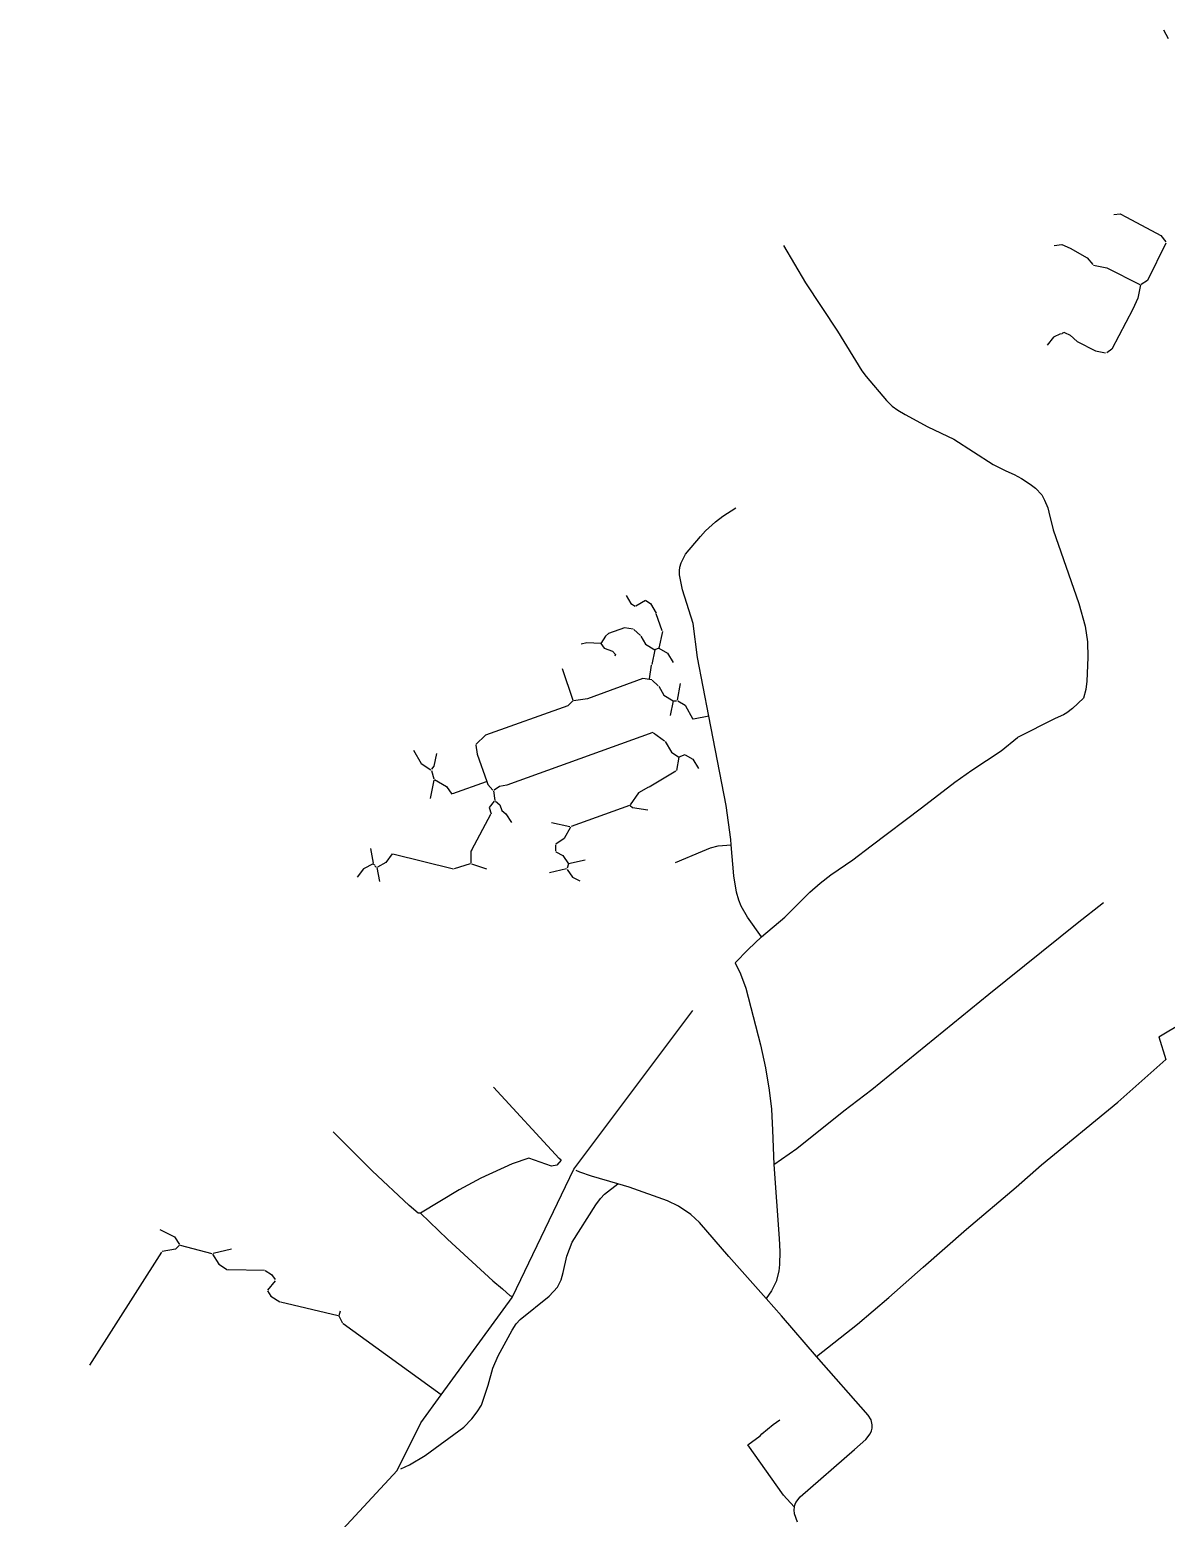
# Model space of a CAD drawing. Header units: metres. Extents: x 432891 to 477890, y 2556094 to 2581523.
# Drawn here: x 451192 to 452983, y 2575478 to 2577823 of the extents above; entities that cross this region are included whole.
import ezdxf

# ---------------------------------------------------------------- set-up
doc = ezdxf.new("R2010")
doc.units = ezdxf.units.M
doc.layers.add('W10_PIPE_DN200', color=8, linetype='Continuous')

msp = doc.modelspace()

# ---------------------------------------------------------------- linework, layer by layer
at = {"layer": 'W10_PIPE_DN200'}
for points in [[(452978.7, 2577823.4), (452985.9, 2577809.9)], [(452900.3, 2577532.3), (452910.3, 2577533.3), (452920.3, 2577528.3), (452974.3, 2577499.3), (452982.3, 2577489.3)], [(452379.7, 2577483.4), (452414.6, 2577424.6), (452465, 2577348.7), (452503.5, 2577285.8), (452510, 2577277), (452541.9, 2577239.2), (452551.2, 2577230.6), (452559.8, 2577224.2), (452571.3, 2577217.3), (452607.4, 2577197.8), (452648, 2577178.3), (452710.2, 2577138.5), (452730.1, 2577128.3), (452743.4, 2577122.5), (452754.6, 2577116.5), (452768.5, 2577107.5), (452777, 2577101), (452786.6, 2577090.6), (452791.2, 2577082.1), (452796.3, 2577070.1), (452797.8, 2577063.5), (452804.5, 2577035.7), (452844.9, 2576919.6), (452855.2, 2576883.8), (452859, 2576859.2), (452859.5, 2576834.4), (452857.7, 2576797.2), (452856, 2576783.8), (452852.6, 2576770.4)], [(452806.3, 2577483.3), (452818.3, 2577485.3), (452831.3, 2577479.3), (452858.3, 2577464.3), (452867.3, 2577453.3)], [(452982.3, 2577487.3), (452953.3, 2577428.3), (452943.3, 2577422.3)], [(452868.3, 2577452.3), (452889.3, 2577448.3), (452941.3, 2577422.3)], [(452942.3, 2577421.3), (452938.3, 2577400.3), (452930.3, 2577383.3), (452897.3, 2577320.3), (452889.3, 2577314.3)], [(452816.3, 2577344.3), (452805.3, 2577339.3), (452795.3, 2577326.3)], [(452819.6, 2577345.6), (452818, 2577344)], [(452822.3, 2577346.3), (452819.6, 2577345.6)], [(452822.3, 2577346.3), (452831.3, 2577342.3), (452842.3, 2577332.3), (452871.3, 2577317.3), (452887.3, 2577314.3)], [(452262.1, 2576742.1), (452244.3, 2576834.4), (452237.3, 2576888.1), (452220.7, 2576940.9), (452216.2, 2576964.5), (452216.2, 2576971.1), (452216.6, 2576976.6), (452218.5, 2576983.7), (452225.7, 2576997.1), (452248.9, 2577025.2), (452257.1, 2577034), (452272.5, 2577048.2), (452284.5, 2577057), (452305, 2577069.9)], [(452132.2, 2576932.2), (452139.2, 2576919.2), (452146.2, 2576915.2)], [(452162.2, 2576924.2), (452147.2, 2576915.2)], [(452163.2, 2576924.2), (452170.2, 2576919.2), (452179.2, 2576904.2)], [(452188.8, 2576876.2), (452179.5, 2576903.3)], [(452143.2, 2576879.2), (452129.2, 2576881.2), (452104.2, 2576872.2), (452099.2, 2576868.2), (452092.2, 2576856.2)], [(452154.5, 2576868.9), (452143.9, 2576878.6)], [(452155.2, 2576868.2), (452162.2, 2576855.2), (452177.2, 2576846.2)], [(452189.2, 2576875.2), (452183.2, 2576849.2)], [(452092.2, 2576856.2), (452070.2, 2576857.2), (452061.2, 2576855.2)], [(452092.2, 2576856.2), (452097.2, 2576849.2), (452110.2, 2576844.2), (452115.2, 2576839.2), (452114.2, 2576836.2)], [(452177.2, 2576846.2), (452172.2, 2576823.2)], [(452183.2, 2576849.2), (452177.2, 2576846.2)], [(452183.2, 2576849.2), (452197.2, 2576841.2), (452206.2, 2576826.2)], [(452031.2, 2576817.2), (452048.2, 2576767.2)], [(452169, 2576800.7), (452172.1, 2576822.2)], [(452168.9, 2576799.7), (452158.2, 2576801.2), (452071.2, 2576769.2), (452049.2, 2576766.2)], [(452172.2, 2576799.2), (452168.9, 2576799.7)], [(452172.9, 2576798.6), (452182.5, 2576789.9)], [(452183.2, 2576789.2), (452191.2, 2576775.2), (452206.2, 2576766.2)], [(452217.2, 2576793.2), (452212.2, 2576767.2)], [(452048.2, 2576766.2), (452040.2, 2576758.2), (451910.2, 2576712.2), (451895.2, 2576697.2)], [(452206.2, 2576766.2), (452201.2, 2576743.2)], [(452206.2, 2576766.2), (452211.2, 2576766.2)], [(452213.2, 2576766.2), (452225.2, 2576759.2), (452237.2, 2576737.2)], [(452852.6, 2576770.4), (452834.9, 2576754.2), (452826, 2576747.4), (452820.7, 2576743.9), (452807.7, 2576738.3)], [(452262.1, 2576742.1), (452238.2, 2576737.4)], [(452297.4, 2576539.3), (452296.7, 2576547.5), (452289.4, 2576601.4), (452262.1, 2576742.1)], [(452807.7, 2576738.3), (452748.7, 2576708.4)], [(451895.2, 2576696.2), (451897.2, 2576682.2), (451912.6, 2576638.8)], [(452174.2, 2576716.2), (451944.2, 2576633.2), (451932.2, 2576631.2), (451924.2, 2576625.2)], [(452175, 2576715.6), (452192.4, 2576702.8)], [(452193.2, 2576702.2), (452203.2, 2576685.2), (452215.2, 2576677.2)], [(452345.4, 2576394.1), (452382, 2576425.4), (452421.1, 2576464.5), (452437.6, 2576479), (452454.5, 2576491.9), (452489.1, 2576515.5), (452517.9, 2576537.4), (452597.3, 2576597.4), (452649.6, 2576638), (452676.6, 2576657), (452723, 2576687.3), (452748.7, 2576708.4)], [(451797.2, 2576688.2), (451809.2, 2576667.2), (451824.2, 2576657.2)], [(451833.2, 2576683.2), (451829.2, 2576663.2), (451825.2, 2576658.2)], [(452215.2, 2576677.2), (452211.2, 2576656.2)], [(452224.2, 2576681.2), (452215.2, 2576677.2)], [(452225.2, 2576681.2), (452237.2, 2576674.2), (452246.2, 2576659.2)], [(451825.2, 2576656.2), (451829.2, 2576643.2)], [(452168.1, 2576630.7), (452210.3, 2576655.7)], [(451829.2, 2576641.2), (451823.2, 2576612.2)], [(451830.2, 2576642.2), (451849.2, 2576631.2), (451857.2, 2576619.2)], [(451911.6, 2576638.5), (451858.2, 2576619.5)], [(451912.6, 2576638.8), (451914.2, 2576634.2), (451922.2, 2576625.2)], [(452167.2, 2576630.2), (452151.2, 2576621.2), (452138.2, 2576602.2)], [(451924.2, 2576608.2), (451916.2, 2576598.2), (451919.2, 2576588.2)], [(451923.2, 2576624.2), (451925.2, 2576609.2)], [(451926.2, 2576608.2), (451933.2, 2576602.2), (451936.2, 2576593.2), (451942.2, 2576588.2), (451951.2, 2576574.2)], [(451888.7, 2576531.1), (451918.7, 2576587.3)], [(452137.2, 2576601.2), (452045.2, 2576568.2)], [(452138.2, 2576601.2), (452142.2, 2576598.2), (452166.2, 2576594.2)], [(452014.2, 2576574.2), (452043.2, 2576568.2)], [(452044.2, 2576567.2), (452034.2, 2576549.2), (452021.2, 2576540.2)], [(451729.2, 2576533.2), (451733.2, 2576510.2)], [(451888.7, 2576531.1), (451887.2, 2576529.2)], [(452021.2, 2576529.2), (452021.2, 2576539.2)], [(452209.8, 2576511.2), (452252.4, 2576529.2), (452265.1, 2576534.4), (452276.9, 2576537.8), (452297.4, 2576539.3)], [(452345.4, 2576394.1), (452323.2, 2576425.4), (452313.2, 2576442.6), (452309.5, 2576452.1), (452305.8, 2576464.6), (452301.4, 2576490.2), (452297.4, 2576539.3)], [(451733.2, 2576509.2), (451718.2, 2576501.2), (451708.2, 2576488.2)], [(451733.2, 2576509.2), (451734.2, 2576508.2)], [(451735.2, 2576508.2), (451736.2, 2576507.2)], [(451763.2, 2576525.2), (451753.2, 2576511.2), (451740.2, 2576504.2)], [(451764.2, 2576525), (451860.2, 2576501.5)], [(451886.2, 2576509.2), (451861.2, 2576501.2)], [(451887.2, 2576529.2), (451887.2, 2576510.2)], [(451888.2, 2576509.2), (451912.2, 2576501.2)], [(452021.2, 2576528.2), (452032.2, 2576522.2), (452041.2, 2576509.2)], [(452041.2, 2576509.2), (452039.2, 2576502.2)], [(452067.2, 2576515.2), (452041.2, 2576509.2)], [(451736.2, 2576506.2), (451737.2, 2576505.2)], [(451737.2, 2576505.2), (451738.2, 2576504.2)], [(451739.2, 2576503.2), (451743.2, 2576481.2)], [(452038.2, 2576501.2), (452011.2, 2576495.2)], [(452039.2, 2576500.2), (452047.2, 2576488.2), (452059.2, 2576482.2)], [(452364.5, 2576035.3), (452400.7, 2576060.7), (452474.9, 2576119.9), (452518.8, 2576153.9), (452703.3, 2576303.7), (452842.3, 2576415.6), (452884.2, 2576448.2)], [(452303.5, 2576353.3), (452324.1, 2576374.3), (452345.4, 2576394.1)], [(452303.5, 2576353.3), (452311.9, 2576335.7), (452320.3, 2576313.5), (452343.7, 2576223.9), (452351.6, 2576187.7), (452357.3, 2576152.8), (452360.7, 2576122.8), (452362.7, 2576089.8), (452364.5, 2576035.3)], [(452970.9, 2576236.7), (453049.6, 2576283.4), (453071.3, 2576297.5)], [(451952.8, 2575827.1), (452049.7, 2576028), (452237.1, 2576278.2)], [(452970.9, 2576236.7), (452982.3, 2576200.8)], [(452432.1, 2575732.9), (452496.2, 2575783.8), (452545.6, 2575826), (452600, 2575874), (452667.9, 2575933.8), (452746.6, 2576000), (452786.4, 2576034.9), (452906.7, 2576133.8), (452982.3, 2576200.8)], [(452029.4, 2576042.4), (452026.2, 2576044.8), (451923.1, 2576157.4)], [(451807.9, 2575958.9), (451804.2, 2575959), (451790.3, 2575970.9), (451732.1, 2576025.6), (451670.3, 2576087)], [(452029.4, 2576042.4), (452022.6, 2576034.3), (452014.5, 2576032.7), (451978.7, 2576045.7), (451952.5, 2576036.7), (451902.8, 2576014.1), (451868.9, 2575995.4), (451807.9, 2575958.9)], [(452119.1, 2576004.8), (452077.6, 2576017), (452058.9, 2576023.6), (452053.4, 2576026.2)], [(452364.5, 2576035.3), (452373.1, 2575918.7), (452374, 2575898.3), (452373.8, 2575877.9), (452372.7, 2575867.2), (452368.5, 2575851.3), (452361, 2575836.3), (452352.3, 2575824.2)], [(451776.9, 2575555.9), (451790.8, 2575562.1), (451815.1, 2575577.1), (451876.5, 2575621.8), (451889, 2575634.7), (451897.5, 2575645.8), (451904, 2575656.3), (451914.4, 2575687.9), (451921.7, 2575714.4), (451930.5, 2575733.9), (451952.2, 2575774.7), (451958.7, 2575784.2), (451965.2, 2575791.5), (452010.8, 2575828.2), (452023.7, 2575842.2), (452029.5, 2575853.6), (452032.9, 2575865.4), (452038.4, 2575891.1), (452046.7, 2575913.1), (452084, 2575971.9), (452091.3, 2575982), (452098.1, 2575988.9), (452119.1, 2576004.8)], [(452352.3, 2575824.2), (452293.5, 2575890.3), (452247.4, 2575943.9), (452233.9, 2575956.9), (452214.2, 2575970), (452197.2, 2575978.2), (452136.6, 2576000), (452119.1, 2576004.8)], [(451807.9, 2575958.9), (451850.6, 2575918.1), (451922, 2575852.1), (451937.3, 2575839.7), (451949.2, 2575828.8)], [(451397.2, 2575933.3), (451420.2, 2575921.3), (451428.2, 2575909.3)], [(451428.2, 2575908.3), (451422.2, 2575902.3), (451401.2, 2575898.3)], [(451429.2, 2575908.3), (451479.2, 2575895.3)], [(451510.2, 2575902.3), (451481.2, 2575895.3)], [(451286.8, 2575719.1), (451400.7, 2575897.5)], [(451480.2, 2575894.3), (451490.2, 2575878.3), (451504.2, 2575869.3)], [(451562.3, 2575868.4), (451505.2, 2575869.3)], [(451563.2, 2575868.3), (451573.2, 2575862.3), (451579.2, 2575854.3)], [(451579.2, 2575852.3), (451567.2, 2575837.3)], [(451567.2, 2575836.3), (451572.2, 2575828.3), (451586.2, 2575819.3)], [(451952.8, 2575827.1), (451949.2, 2575828.8)], [(451587.2, 2575819), (451678.3, 2575797.5)], [(451681.2, 2575804.3), (451679.2, 2575797.3)], [(451840.5, 2575672.4), (451952.2, 2575826), (451952.8, 2575827.1)], [(452432.1, 2575732.9), (452376.5, 2575796.9), (452352.3, 2575824.2)], [(451679.2, 2575797.3), (451685.2, 2575785.3)], [(451840.5, 2575672.4), (451686.1, 2575784.7)], [(452396.7, 2575496.2), (452399.2, 2575503.2), (452406, 2575511.7), (452491.8, 2575586.6), (452509.4, 2575602.1), (452516.2, 2575611.1), (452518.5, 2575616), (452519.3, 2575619.9), (452519.5, 2575625.5), (452518.2, 2575633), (452513.1, 2575640.8), (452432.1, 2575732.9)], [(451192.4, 2575045.4), (451268.4, 2575097.5), (451658.6, 2575432.2), (451771.1, 2575553.3), (451808.5, 2575628.4), (451840.5, 2575672.4)], [(452396.7, 2575496.2), (452380, 2575514.7), (452323.4, 2575594), (452343.3, 2575607.9), (452345.7, 2575611), (452363.8, 2575625.9), (452374.1, 2575633.3)], [(452396.7, 2575496.2), (452396.1, 2575491), (452396.6, 2575485.7), (452401.2, 2575472.3)]]:
    msp.add_lwpolyline(points, dxfattribs=at)

doc.saveas('drawing.dxf')
